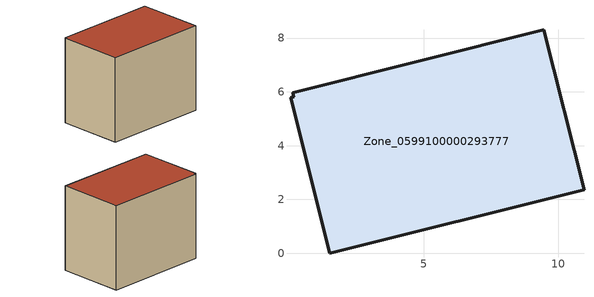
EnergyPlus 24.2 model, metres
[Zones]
Zone_0599100000293777
 floor ground (C_G): 10.95,2.37 1.49,0 0.04,5.78 0.17,5.82 0.12,5.97 9.46,8.31 z0
 wall outside (C_F): 10.95,2.37 9.46,8.31 0.12,5.97 0.17,5.82 0.04,5.78 1.49,0 10.95,2.37 z0:7.79
 roof outside (C_R): 1.49,0 10.95,2.37 9.46,8.31 0.12,5.97 0.17,5.82 0.04,5.78 z7.79
[BUILDING]
Pand.0599100000293777: North Axis=0; Terrain=City; Loads Convergence Tolerance Value=0.04; Temperature Convergence Tolerance Value=0.4; Solar Distribution=FullExterior; Maximum Number of Warmup Days=25; Minimum Number of Warmup Days=1
[Site:Location]
Rotterdam.The.Hague.AP_ZH_NLD Design_Conditions: Latitude=51.96; Longitude=4.45; Time Zone=1; Elevation=-4.5
[SITE:GROUNDTEMPERATURE:BUILDINGSURFACE]
18, 18, 18, 18, 18, 18, 18, 18, 18, 18, 18, 18
[MATERIAL] Thermal Absorptance=0.9; Solar Absorptance=0.7; Visible Absorptance=0.7
Name | Roughness | Thickness | Conductivity | Density | Specific Heat
G.TI.1965-1974 | MediumSmooth | 0.15 | 0.882353 | 540 | 1210
F.TI.1965-1974 | Rough | 0.3 | 0.697674 | 1920 | 840
R.TI.1965-1974 | MediumRough | 0.2 | 0.232558 | 1500 | 1000
[CONSTRUCTION]
C_G: G.TI.1965-1974
C_F: F.TI.1965-1974
C_R: R.TI.1965-1974
[ZONE]
Zone_0599100000293777: Type=1; Multiplier=1; Ceiling Height=Autocalculate; Volume=Autocalculate; Floor Area=autocalculate; Part of Total Floor Area=Yes
[ZONEINFILTRATION:DESIGNFLOWRATE]
Infil_Zone_0599100000293777: Zone or ZoneList or Space or SpaceList=Zone_0599100000293777; Schedule=AlwaysOn; Design Flow Rate Calculation Method=Flow/Area; Flow Rate per Floor Area=0.003; Constant Term Coefficient=1; Temperature Term Coefficient=0; Velocity Term Coefficient=0; Velocity Squared Term Coefficient=0
[HVACTEMPLATE:ZONE:IDEALLOADSAIRSYSTEM]
Zone_0599100000293777: Maximum Heating Supply Air Temperature=50; Minimum Cooling Supply Air Temperature=13; Maximum Heating Supply Air Humidity Ratio=0.0156; Minimum Cooling Supply Air Humidity Ratio=0.0077; Heating Limit=NoLimit; Cooling Limit=NoLimit; Dehumidification Control Type=ConstantSensibleHeatRatio; Cooling Sensible Heat Ratio=0.7; Dehumidification Setpoint=60; Humidification Control Type=None; Humidification Setpoint=30; Outdoor Air Method=None; Outdoor Air Flow Rate per Person=0.00944; Outdoor Air Flow Rate per Zone Floor Area=0; Outdoor Air Flow Rate per Zone=0; Demand Controlled Ventilation Type=None; Outdoor Air Economizer Type=NoEconomizer; Heat Recovery Type=None; Sensible Heat Recovery Effectiveness=0.7; Latent Heat Recovery Effectiveness=0.65
[ZONECONTROL:THERMOSTAT]
ThermostatControl_Zone_0599100000293777: Zone or ZoneList=Zone_0599100000293777; Control Type Schedule=DualSetpointControlType; Control 1=Thermostat_Zone_0599100000293777; Temperature Difference Between Cutout And Setpoint=0
[THERMOSTATSETPOINT:DUALSETPOINT]
Thermostat_Zone_0599100000293777: Heating Setpoint Temperature Schedule=HeatingSetpoint_Zone_0599100000293777; Cooling Setpoint Temperature Schedule=CoolingSetpoint_Zone_0599100000293777
[SCHEDULE:COMPACT]
HeatingSetpoint_Zone_0599100000293777: Through: 12/31, For: AllDays, Until: 24:00, 21
CoolingSetpoint_Zone_0599100000293777: Through: 12/31, For: AllDays, Until: 24:00, 24
DualSetpointControlType: Through: 12/31, For: AllDays, Until: 24:00, 4
AlwaysOn: Through: 12/31, For: AllDays, Until: 24:00, 1
